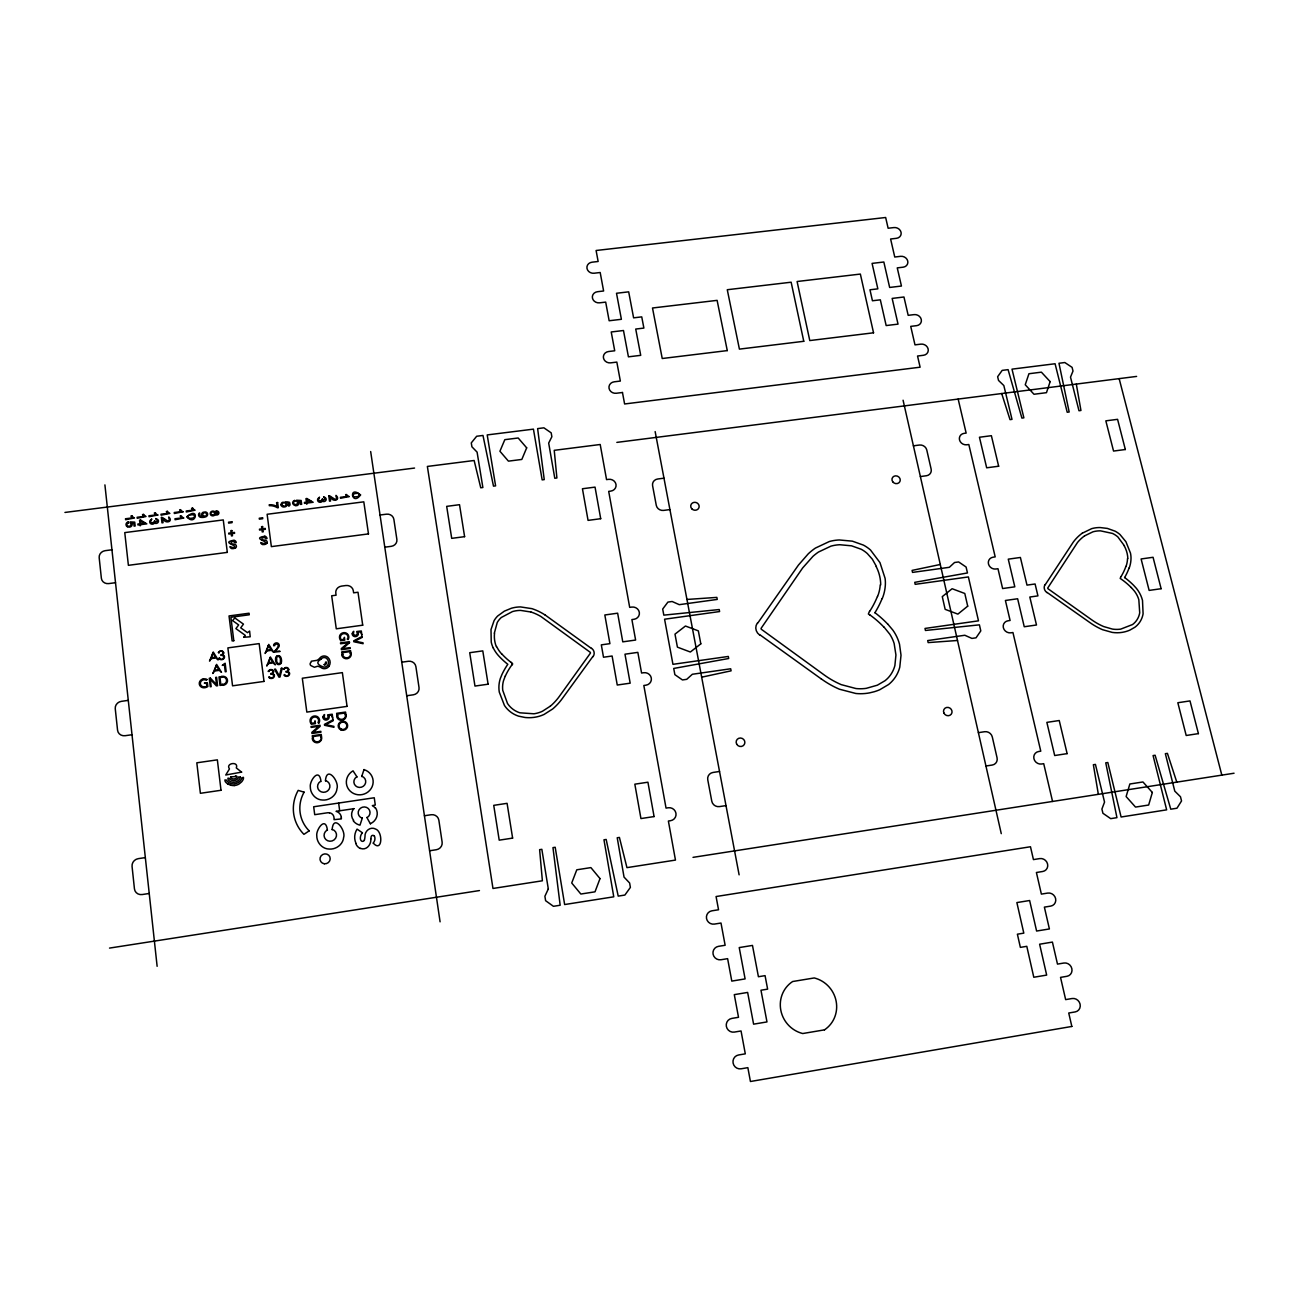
<?xml version="1.0" encoding="UTF-8"?>
<svg xmlns="http://www.w3.org/2000/svg" width="1299" height="1299" viewBox="0 0 1299 1299"><rect width="100%" height="100%" fill="white"/><g stroke="black" fill="none" stroke-linecap="round" stroke-linejoin="round"><path stroke-width="1.5" d="M323.597 496.721L325.27 499.417L323.029 500.115A2.192 2.013 -3.5 0 1 322.461 499.011M352.484 633.571L352.5 633.165A2.533 2.387 -5.9 0 1 352.727 632.434A2.971 2.793 -5.9 0 1 353.766 631.314L353.409 634.35L355.423 635.536L357.387 634.204L356.738 631.509L361.301 630.973L361.901 635.195L360.602 631.85L357.875 632.158M323.24 716.918L323.272 716.496A2.582 2.452 -11.5 0 1 323.5 715.733A3.02 2.874 -11.5 0 1 324.555 714.58L324.182 717.714L326.228 718.915L328.209 717.535L327.64 714.872L332.203 714.206L332.788 718.542L331.505 715.116L328.728 715.457A3.183 3.02 -11.5 0 1 326.812 719.971A3.183 3.02 -11.5 0 1 322.899 716.902M155.912 518.545L157.569 521.208L155.36 522.084A2.241 2.046 -10.9 0 1 154.711 520.867M494.334 633.133L497.241 622.513A21.093 20.021 5.6 0 1 501.349 617.463L512.456 611.585A28.464 27.035 6 0 1 520.623 610.4L530.869 612.008M370.816 838.975C371.319 844.626 366.432 850.78 360.375 848.344M362.356 817.915L359.985 825.157A11.853 11.415 -15.9 0 1 353.247 820.773M361.707 776.526L364.029 769.511M332.138 829.72C333.291 813.353 346.086 830.256 343.634 837.433C343.017 844.48 336.084 849.611 329.215 849.059C322.249 849.01 316.647 842.499 316.777 835.712C315.819 830.029 325.643 815.204 327.429 830.337M325.432 780.926C326.601 764.786 339.445 781.397 336.993 788.59C336.36 795.573 329.443 800.59 322.655 800.038C315.771 799.973 310.185 793.575 310.315 786.837C309.357 781.137 319.229 766.637 320.999 781.511M1120.68 577.129L1120.209 578.445L1121.394 579.24A65.421 59.316 36.1 0 1 1131.234 587.538M505.262 676.081L503.492 680.773A27.003 25.85 6.3 0 0 502.745 690.321L507.487 703.441A23.593 22.586 6 0 0 511.66 708.199A22.684 21.726 6 0 0 519.909 712.81L533.954 713.784A29.747 28.448 6.3 0 0 542.446 711.251L550.24 706.218M242.02 777.744L243.449 777.338L243.433 778.864A10.132 9.58 -19.7 0 1 241.517 781.966L239.195 783.914A10.083 9.531 -19.7 0 1 235.72 785.327L234.21 785.554M1045.273 584.68L1073.347 541.992A51.96 46.683 34.8 0 1 1082.327 533.11M757.577 623.325L798.447 565.065L808.287 553.796A67.175 62.368 27.5 0 1 815.399 548.081L829.347 541.521A44.312 41.097 26.3 0 1 839.284 539.962L852.355 541.163L863.397 545.093A34.001 31.501 26.2 0 1 870.525 550.029L879.975 562.629L885.074 578.299A37.054 34.359 26.5 0 1 885.301 585.605A47.982 44.523 26 0 1 882.265 598.579M592.864 656.498L562.483 698.294A62.596 59.673 4.8 0 1 552.724 708.945L544.037 714.466A34.099 32.621 6.3 0 1 531.177 717.633L529.472 717.681A37.833 36.177 6.3 0 1 524.991 717.47L518.674 716.171A26.142 25.038 6 0 1 511.092 712.355A27.474 26.321 6.1 0 1 509.176 710.829A27.165 26.012 6 0 1 504.434 705.406L499.271 692.075A31.355 30.007 6.4 0 1 500.31 678.533L501.901 674.603A72.89 69.935 10.2 0 1 507.812 664.309A76.04 71.9 8.9 0 1 498.946 656.157A34.359 32.621 6.3 0 1 493.295 647.974M511.838 665.088L512.715 663.968L511.66 662.815M206.914 679.556L206.346 680.254A3.881 3.621 -15.6 0 0 200.501 682.332A3.881 3.621 -15.6 0 0 204.284 686.895M320.95 659.275L321.876 658.333A3.459 3.264 -8.9 0 1 323.289 657.667A3.637 3.426 -8.9 0 1 325.416 657.781A4.027 3.8 -8.9 0 1 326.893 658.707A5.91 5.569 -9 0 1 327.786 665.088A4.027 3.8 -9 0 1 326.406 666.501A3.637 3.426 -9 0 1 324.263 667.069A3.459 3.264 -9 0 1 323.029 666.825C317.93 664.974 315.267 662.425 321.129 659.064M313.173 732.409L320.155 726.336L320.009 725.248L311.029 726.547L311.143 727.408L318.872 726.303M318.872 726.32L311.809 732.409L311.955 733.497L320.95 732.198L320.821 731.337L313.173 732.425M188.258 515.752L189.297 515.265A9.742 8.914 -9.8 0 1 193.6 514.859L194.882 516.352L193.454 517.814A10.051 9.174 -9.4 0 1 189.167 518.285M1082.359 533.158L1091.68 528.644A30.851 27.717 33.9 0 1 1100.156 527.556L1107.365 528.417L1114.997 531.129A23.626 21.206 33.8 0 1 1119.982 534.522L1125.941 541.748L1130.471 553.114A26.045 23.398 34 0 1 1130.991 558.992A33.303 29.942 33.8 0 1 1129.253 567.89M1084.584 535.87L1092.914 531.827A27.588 24.778 33.9 0 1 1100.497 530.853L1112.399 533.402A20.427 18.332 33.8 0 1 1117.871 536.942L1124.431 545.824M309.227 830.824L303.934 834.348A39.279 37.671 -17.3 0 1 298.185 790.377L304.145 792.195M269.461 676.665L268.763 677.282A3.004 2.825 -12.3 0 0 271.215 678.468A2.939 2.76 -12.3 0 0 274.398 675.236M284.66 674.554L283.978 675.155A2.988 2.809 -11.5 0 0 286.413 676.357A2.923 2.744 -11.5 0 0 289.596 673.109M219.531 657.879L218.833 658.479A3.004 2.809 -13.7 0 0 221.285 659.681A2.939 2.744 -13.7 0 0 224.5 656.45M701.671 677.185L731.093 670.836L730.688 668.774L692.351 674.262L686.716 679.328L682.446 679.945L674.863 674.652L673.726 668.449L728.69 658.496L728.301 656.45L672.947 664.325L664.585 619.217L719.597 611.553L719.208 609.54L663.821 615.141L662.685 609.052L667.913 602.087L672.151 601.502L679.263 604.668L717.243 599.424L716.853 597.394L686.944 599.456M940.281 564.48L912.093 570.407L912.531 572.404L949.342 567.306L954.554 562.499L958.63 561.947L966.099 567.03L967.463 572.956L914.74 582.342L915.194 584.339L968.388 576.935L978.488 620.841L925.002 628.44L925.44 630.47L979.414 624.851L980.794 630.892L976.036 637.825L971.912 638.41L964.816 635.26L927.697 640.569L928.152 642.599L957.509 640.488M109.522 948.091L479.445 890.562M693.017 857.356L1234.05 773.23M149.239 893.468L142.208 894.54A7.161 6.722 -29.5 0 1 134.446 888.857L132.06 866.401A7.128 6.69 -28.1 0 1 138.344 858.639L145.342 857.6M429.596 850.764L436.35 849.725A6.836 6.657 -12.1 0 0 442.131 842.109L438.867 820.254A6.82 6.609 -10.3 0 0 431.154 814.733L424.416 815.74M725.995 805.607L719.484 806.598A6.674 6.446 29.8 0 1 711.771 801.158L707.76 779.806A6.657 6.398 27.8 0 1 713.054 772.45L719.532 771.476M985.941 766.004L992.225 765.046A6.625 6.138 39.5 0 0 997.064 757.82L992.306 737.004A6.592 6.122 38.4 0 0 984.642 731.71L978.391 732.652M353.961 808.676L336.068 811.323A8.314 7.989 -18.2 0 1 339.737 813.645A7.209 6.933 -18.1 0 1 341.28 817.201M132.011 734.731L125.126 735.705A6.966 6.479 -20.5 0 1 117.56 730.2L115.254 708.718A6.95 6.43 -19.5 0 1 121.44 701.33L128.276 700.372M406.717 695.744L413.342 694.803A6.69 6.381 -4.1 0 0 419.025 687.561L415.891 666.614A6.674 6.333 -3.6 0 0 408.357 661.272L401.764 662.198M221.772 676.552L218.979 676.941L220.002 685.417L223.006 684.995M221.804 677.331L219.986 677.591L220.83 684.524L222.535 684.281M340.825 640.651L344.803 640.115L344.414 637.322L343.894 639.368L341.215 639.741A4.66 4.384 -6.7 0 1 340.37 637.371A3.783 3.572 -6.7 0 1 345.274 633.733A3.783 3.572 -6.7 0 1 347.418 639.108M115.514 582.699L108.775 583.592A6.804 6.219 -14.4 0 1 101.371 578.282L99.179 557.693A6.787 6.186 -13.7 0 1 105.235 550.662L111.941 549.786M384.78 547.188L391.291 546.327A6.56 6.105 -1.2 0 0 396.877 539.426L393.873 519.34A6.544 6.073 -0.9 0 0 386.517 514.177L380.039 515.005M669.927 509.581L663.659 510.41A6.398 5.927 15.1 0 1 656.271 505.311L652.585 485.664A6.381 5.894 14.6 0 1 657.732 478.99L663.984 478.178M920.374 476.554L926.414 475.743A6.3 5.716 26.2 0 0 931.156 469.183L926.772 449.99A6.284 5.683 25.6 0 0 919.432 445.037L913.408 445.817M64.95 512.439L414.56 468.062M616.846 442.391L1136.609 376.418M131.946 515.914L130.89 516.044A6.901 6.268 -11.3 0 0 132.417 517.879L125.5 518.756L125.613 519.73L134.43 517.976A5.521 5.017 -11.3 0 1 132.027 515.865M143.54 514.42L142.5 514.566A6.885 6.268 -10.9 0 0 144.027 516.385L137.109 517.278L137.223 518.252L146.024 516.482A5.505 5.017 -10.9 0 1 143.637 514.388M155.344 512.926L154.305 513.056A6.868 6.268 -10.4 0 0 155.848 514.891L148.93 515.768L149.044 516.742L157.829 514.989M192.593 508.153L191.554 508.282A6.836 6.251 -9 0 0 193.096 510.117L186.228 510.994L186.342 511.968L195.077 510.215A5.472 5.001 -9 0 1 192.69 508.104M180.317 516.044L181.373 515.898A5.488 5.017 -9.7 0 0 183.825 518.025L175.089 519.73L174.975 518.756L181.86 517.863A6.852 6.268 -9.6 0 1 180.35 516.028M202.904 516.45C199.039 517.83 200.062 513.397 199.608 512.91A2.192 1.997 -9.2 0 0 198.633 514.209L198.585 514.859A3.394 3.118 -9.1 0 0 198.682 515.508A2.777 2.533 -9.1 0 0 200.014 517.067L200.452 517.229A4.206 3.848 -9.1 0 0 201.215 517.392L202.871 517.424A13.851 12.665 -8.8 0 0 204.057 517.278L205.648 516.888A2.955 2.712 -9 0 0 207.531 513.527A2.566 2.338 -9 0 0 206.768 512.52A2.793 2.566 -9 0 0 206.314 512.228A2.695 2.468 -9 0 0 205.534 511.952L203.164 512.244A2.484 2.273 -9 0 0 202.303 512.926A2.76 2.533 -9 0 0 202.011 513.284A2.387 2.176 -9 0 0 201.718 514.177A2.744 2.517 -9 0 0 201.751 514.81A2.484 2.273 -9 0 0 203.115 516.417M322.461 498.848C321.714 502.242 316.388 501.252 319.392 497.16M154.695 520.704C153.607 524.114 148.378 523.124 151.626 518.983M273.813 645.587L274.738 645.635A2.062 1.932 -10.7 0 1 275.209 644.466A1.737 1.624 -10.7 0 1 276.038 643.963C281.185 644.012 276.2 649.938 274.316 651.27L274.446 652.147L280.146 651.367L275.323 651.254L278.327 647.6A14.24 13.315 -10.9 0 0 278.619 647.211A2.89 2.712 -10.7 0 0 277.499 643.021A2.89 2.712 -10.7 0 0 273.586 645.587M297.877 501.284L300.215 501.414L300.621 504.434L301.677 504.304L301.157 500.488L296.578 500.245L296.545 501.17A1.981 1.819 -5 0 1 297 503.996A1.981 1.819 -5 0 1 293.915 503.785A1.981 1.819 -5 0 1 294.873 501.057M131.378 522.945L133.748 523.075L134.089 526.144L135.161 525.998L134.723 522.133L130.079 521.889L130.03 522.847A2.03 1.835 -11.9 0 1 130.42 525.689A2.03 1.835 -11.9 0 1 127.27 525.494A2.03 1.835 -11.9 0 1 128.325 522.718M264.769 536.243C251.08 538.565 269.494 541.163 264.671 543.534A4.546 4.206 -7.4 0 1 263.957 543.648L260.774 542.576A2.598 2.387 -7.5 0 0 262.609 544.508M189.167 518.285L188.647 518.155A1.656 1.51 -9.7 0 1 188.209 515.703M230.524 785.181L227.812 783.963M283.409 669.131L284.221 669.407A1.997 1.884 -11.3 0 1 286.283 667.718A1.997 1.884 -11.3 0 1 288.021 669.764A1.997 1.884 -11.3 0 1 285.829 671.469L285.991 672.086A2.16 2.046 -11.5 0 1 288.687 673.239A2.16 2.046 -11.5 0 1 287.29 675.853A2.16 2.046 -11.5 0 1 284.562 674.587M218.313 652.471L219.141 652.748M268.211 671.242L269.023 671.518A1.997 1.884 -12.2 0 1 271.085 669.829A1.997 1.884 -12.2 0 1 272.822 671.875A1.997 1.884 -12.2 0 1 270.63 673.58M277.986 663.594L279.951 663.318A2.549 2.403 -11.4 0 0 280.438 662.376A5.31 4.985 -11.5 0 0 280.616 661.142M279.074 656.644L278.343 656.417A1.737 1.624 -11.2 0 0 277.775 656.498L277.125 656.921A2.598 2.452 -11.2 0 0 276.622 657.879A5.212 4.904 -11.1 0 0 276.46 659.113M544.898 614.817L591.418 648.428M362.356 832.74L357.063 829.119A15.75 15.215 -17.5 0 0 355.942 843.262M870.086 615.174L868.381 614.005L869.161 612.056A3.702 3.442 28.7 0 1 869.518 611.342M373.381 843.262C382.328 852.891 383.221 831.945 375.72 829.103C370.556 826.164 364.532 830.97 364.987 836.572A22.31 21.482 -19.2 0 1 364.434 839.966M1047.091 592.441L1089.926 622.594A60.598 54.428 35.1 0 0 1102.542 629.69L1112.22 632.402A33.108 29.845 35.7 0 0 1124.609 631.882L1126.103 631.476A36.729 33.092 35.6 0 0 1129.903 630.096L1134.871 627.255A25.363 22.862 36 0 0 1139.986 621.815A26.678 24.048 36 0 0 1141.058 619.932A26.37 23.772 36 0 0 1143.088 613.794L1142.503 600.398A30.445 27.441 35.8 0 0 1136.479 588.447L1133.605 585.297A71.136 64.512 36.1 0 0 1124.577 577.503M347.336 639.059L348.051 639.563A4.628 4.368 -6.7 0 0 348.717 636.185A4.693 4.417 -6.7 0 0 343.423 632.678A4.693 4.417 -6.7 0 0 339.51 637.679A6.446 6.073 -6.6 0 0 340.793 640.667M318.726 723.088L318.011 722.569A3.848 3.653 -12.4 0 0 315.933 717.097A3.848 3.653 -12.4 0 0 311.029 720.864A4.741 4.498 -12.4 0 0 311.76 723.316L314.504 722.894L315.04 720.799L315.43 723.657L311.387 724.225A6.56 6.219 -12.3 0 1 310.104 721.172A4.774 4.53 -12.4 0 1 314.066 716.025A4.774 4.53 -12.4 0 1 319.473 719.597A4.709 4.465 -12.4 0 1 318.807 723.137M759.769 634.691L821.163 678.857M332.252 497.533C340.013 503.249 334.655 494.351 336.181 495.455C340.906 499.904 333.031 502.437 330.888 497.696A3.978 3.67 -3.4 0 0 329.995 497.111L330.547 501.024L329.508 501.154L328.777 495.958M164.876 519.162C172.54 524.958 167.555 515.914 168.935 517.067C173.611 521.76 165.265 524.017 163.414 519.275A4.076 3.718 -10.8 0 0 162.586 518.739L163.041 522.701L161.985 522.847L161.368 517.57M1131.267 587.505L1134.579 591.289A26.207 23.626 35.8 0 1 1138.833 599.732L1139.71 612.803A22.895 20.638 36 0 1 1137.924 618.194A22.018 19.842 36 0 1 1132.533 624.543L1120.728 629.122A28.87 26.029 35.7 0 1 1112.382 629.073L1103.663 626.556A56.994 51.197 35.1 0 1 1091.81 619.899L1047.952 588.707A1.624 1.478 33.7 0 1 1047.773 587.944L1077.488 542.495A46.374 41.665 34.7 0 1 1084.568 535.854M887.704 623.991L892.916 630.194A43.663 40.805 29.7 0 1 899.509 644.19L901.019 655.232L899.785 667.085A37.736 35.252 30.1 0 1 896.781 674.749A38.532 35.999 30.1 0 1 895.076 677.51A36.34 33.953 30.2 0 1 888.548 684.541L879.748 689.737A53.032 49.508 29.2 0 1 874.065 691.782L869.583 692.87A47.511 44.377 29.5 0 1 855.846 693.487L839.398 689.201A87.358 81.139 28.7 0 1 821.195 678.825M884.148 627.222L889.783 634.204A37.541 35.073 29.7 0 1 894.134 643.46L895.937 654.988L894.897 665.494A32.735 30.575 30.1 0 1 892.234 672.2L891.536 673.418A31.501 29.422 30.2 0 1 885.074 680.676L877.361 685.19L866.254 688.34A41.519 38.775 29.6 0 1 856.025 688.551L841.232 684.638A82.178 76.332 28.7 0 1 824.102 674.879L761.263 629.219A2.338 2.192 23.8 0 1 761.052 628.391L802.652 567.955L812.93 556.378A61.15 56.799 27.5 0 1 818.5 552.026L830.97 546.132A39.619 36.745 26.3 0 1 839.852 544.736L851.559 545.824L861.156 549.233A29.309 27.133 26.2 0 1 867.294 553.52L872.392 559.268L876.403 566.445M288.751 503.086L288.833 504.938A2.127 1.948 -5.3 0 1 287.972 505.392L288.881 506.123A2.241 2.062 -5.3 0 0 290.034 504.71L289.791 502.989A2.566 2.354 -5.3 0 0 289.044 502.128L282.403 502.356A2.647 2.436 -5.5 0 0 281.152 504.288L281.169 504.889M226.302 780.033L224.873 779.968L225.198 781.511A10.132 9.58 -19.7 0 0 227.796 783.963M234.729 541.862L231.271 541.488L231.173 543.729A2.858 2.63 -8.8 0 0 231.774 543.875A20.313 18.673 -8.2 0 0 232.83 544.005L234.551 544.249A2.338 2.16 -8.9 0 1 235.346 548.178M357.095 777.046L353.036 770.843A13.412 12.86 -13.5 0 0 350.194 791.123A13.412 12.86 -13.5 0 0 371.124 788.574A13.412 12.86 -13.5 0 0 363.98 769.625M366.821 817.412L370.459 823.988M289.401 673.142L289.287 672.768A1.981 1.851 -11.4 0 0 288.735 672.021A2.403 2.257 -11.5 0 0 287.371 671.518A2.143 2.013 -11.3 0 0 288.378 670.657A1.948 1.835 -11.3 0 0 288.67 669.716L288.67 669.537M1176.797 782.128L1167.411 753.371L1165.349 753.68L1174.783 791.123L1180.482 796.758L1181.538 800.947L1176.959 808.222L1170.772 809.196L1155.12 755.255L1153.074 755.563L1166.648 809.845L1121.102 817.006L1107.82 762.513L1105.758 762.822L1116.945 817.656L1110.71 818.646L1102.932 813.288L1101.909 809.066L1104.54 802.1L1095.43 764.413L1093.368 764.721L1098.353 794.338M1001.691 393.532L1010.021 419.626L1012.002 419.366L1003.835 385.543L998.541 380.445L997.632 376.71L1002.179 370.377L1008.089 369.647L1021.891 418.099L1023.872 417.84L1012.002 369.143L1055.08 363.752L1067.21 412.254L1069.174 412.01L1058.977 363.265L1064.823 362.535L1072.081 367.357L1073.006 371.059L1070.506 377.116L1078.982 410.744L1080.947 410.484L1076.303 384.066M1119.153 378.626L1221.823 775.13M274.219 675.269L274.105 674.879A1.981 1.867 -12.3 0 0 273.553 674.149A2.403 2.273 -12.3 0 0 272.173 673.629A2.143 2.013 -12.2 0 0 273.196 672.785A1.948 1.835 -12.2 0 0 273.488 671.827L273.488 671.648M224.305 656.482L224.256 656.287A1.981 1.851 -13.6 0 0 223.655 655.362A2.387 2.225 -13.7 0 0 222.47 654.875L222.275 654.842A2.16 2.013 -13.5 0 0 223.298 653.998A1.965 1.835 -13.5 0 0 223.607 653.056L223.607 652.877M294.97 501.284L294.727 500.326A2.825 2.598 -5 0 0 294.029 505.051A2.923 2.695 -4.9 0 0 298.153 501.073M958.159 399.069L966.147 433.103L964.15 433.346A6.251 5.634 26.7 0 0 959.49 439.841A6.251 5.634 26.7 0 0 966.829 444.778L968.827 444.518L995.196 556.898L993.167 557.174A6.381 5.813 31.3 0 0 988.458 563.928A6.381 5.813 31.3 0 0 995.943 569.011L997.973 568.718L1002.617 588.544L1014.811 586.823L1008.268 559.155L1020.397 557.466L1026.989 585.118L1035.092 583.982L1037.933 595.884L1029.815 597.037L1036.488 624.998L1024.245 626.751L1017.637 598.758L1005.41 600.479L1010.102 620.484L1008.073 620.776A6.463 5.91 34.1 0 0 1003.348 627.677A6.463 5.91 34.1 0 0 1010.898 632.824L1012.944 632.532L1040.775 751.179L1038.697 751.504A6.609 6.105 40.6 0 0 1033.923 758.697A6.609 6.105 40.6 0 0 1041.636 764.007L1043.714 763.682L1052.563 801.451M903.081 400.222L1001.269 833.649M128.195 521.987L128.406 522.945M655.151 431.593L739.115 874.844M370.67 451.532L440.085 921.835M349.09 496.543L340.533 498.28L340.403 497.306L347.142 496.445A6.706 6.203 -2.1 0 1 345.615 494.627L346.606 494.513A5.375 4.952 -2.1 0 0 349.074 496.591M350.957 653.283L350.584 650.685L341.734 651.903L342.124 654.68M350.145 653.332L349.902 651.643L342.66 652.65L342.887 654.225M345.94 714.694L345.566 712.063L336.636 713.33L337.026 716.155M345.128 714.759L344.885 713.037L337.561 714.077L337.789 715.684M338.633 803.058L339.672 810.706M320.788 737.199L320.561 735.461L313.189 736.517L313.416 738.141M341.296 817.201L341.377 818.094A4.222 4.043 -18 0 1 341.328 818.922L334.005 819.669A6.511 6.251 -18.6 0 0 334.054 818.532L333.973 817.607A6.154 5.91 -18.5 0 0 333.047 814.976A5.716 5.488 -18.5 0 0 329.361 812.768M312.637 738.611L312.263 735.77L321.243 734.471L321.616 737.134A4.839 4.595 -13.3 0 1 317.8 742.703A4.839 4.595 -13.3 0 1 312.28 738.644M206.866 686.132L206.557 683.55L204.365 683.095L207.385 682.673L207.856 686.489A6.609 6.17 -15.5 0 1 204.576 687.756A4.806 4.498 -15.6 0 1 199.299 684.118A4.806 4.498 -15.6 0 1 203.261 678.906M183.11 511.741L174.358 513.495L174.245 512.52L181.129 511.644A6.852 6.251 -9.5 0 1 179.619 509.793L180.626 509.679A5.488 5.001 -9.5 0 0 183.078 511.79M104.91 484.884L157.13 966.31M1124.268 545.889A30.023 26.987 33.9 0 1 1127.841 558.538M1125.908 566.413A67.727 61.037 32.5 0 1 1120.988 576.675M1127.516 558.521A29.78 26.759 33.8 0 1 1126.006 566.461M1046.962 592.62A6.154 5.586 33.7 0 1 1045.094 584.55M1129.156 567.842A73.978 66.687 32.4 0 1 1124.609 577.584M876.159 566.543A43.257 40.139 26.1 0 1 880.706 584.94M870.151 615.093A94.681 89.209 29.3 0 1 884.083 627.287M877.426 596.436A97.587 90.686 22.9 0 1 869.632 611.407M880.235 584.907A42.883 39.798 26 0 1 877.572 596.501M759.574 634.967A8.898 8.362 23.9 0 1 757.317 623.147M882.135 598.514A106.599 99.065 22.7 0 1 874.909 612.738M874.86 612.625A102.962 97.035 29.3 0 1 887.655 624.023M591.532 648.266A6.3 5.992 11.6 0 1 593.075 656.644M544.866 614.849A53.649 51.083 5.3 0 0 531.973 608.663L520.526 606.925A31.842 30.234 6 0 0 511.384 608.257L504.369 611.147L497.696 615.986A24.389 23.138 5.6 0 0 494.042 620.743L491.006 629.56L491.233 642.047A26.889 25.542 5.7 0 0 493.263 647.99M496.299 646.61A30.965 29.406 6.4 0 1 494.529 633.149M530.869 611.975A47.868 45.579 5.4 0 1 540.904 616.505L590.282 652.325A1.672 1.591 11.7 0 1 590.428 653.121L559.463 696.248A58.877 56.133 4.8 0 1 550.273 706.25M505.311 676.113A67.061 64.333 10 0 1 511.774 665.056M511.205 662.376A2.647 2.533 4.7 0 1 511.579 662.734M511.14 662.441A69.626 65.859 8.7 0 1 501.69 653.803M501.593 653.868A30.705 29.146 6.3 0 1 496.624 646.496M374.421 836.004A6.836 6.609 -17.8 0 1 373.17 843.067M374.226 836.069A1.672 1.624 -17.3 0 0 371.189 836.637A19.193 18.576 -16.3 0 0 370.832 838.975M360.31 848.491A9.125 8.817 -18.3 0 1 355.731 843.36M362.405 832.773A8.297 8.021 -17.7 0 0 360.391 838.878A4.433 4.287 -18 0 0 361.154 840.664A1.851 1.786 -18.3 0 0 363.038 841.297A1.916 1.851 -18.3 0 0 364.386 839.95M309.178 830.873A34.553 33.141 -17.2 0 1 304.096 792.163M329.345 812.833A6.527 6.268 -18.5 0 0 327.559 812.768L314.715 814.684L313.676 806.76L374.258 797.765L375.281 805.023L372.358 805.607A10.067 9.694 -15.6 0 1 375.281 808.205M361.804 776.266A5.959 5.732 -13.5 0 1 364.808 784.71A5.959 5.732 -13.5 0 1 355.536 785.781A5.959 5.732 -13.5 0 1 356.722 776.851M332.235 829.412A6.251 6.008 -19.9 0 1 335.597 838.245A6.251 6.008 -19.9 0 1 325.854 839.544A6.251 6.008 -19.9 0 1 327.088 830.093M362.259 818.191A5.959 5.748 -15.7 0 1 359.044 809.78A5.959 5.748 -15.7 0 1 368.283 808.514A5.959 5.748 -15.7 0 1 367.276 817.509M353.669 820.448A9.759 9.402 -16 0 1 353.831 808.579M375.622 807.978A11.155 10.749 -15.6 0 1 370.524 823.598M325.562 780.618A6.219 5.943 -16.2 0 1 329.037 789.321A6.219 5.943 -16.2 0 1 319.359 790.669A6.219 5.943 -16.2 0 1 320.561 781.316M321.129 737.118A4.011 3.816 -13.3 0 1 317.67 741.81A4.011 3.816 -13.3 0 1 313.205 738.157M277.726 663.757A7.388 6.95 -11 0 1 276.703 659.145M279.317 656.498A7.145 6.706 -11.5 0 1 280.373 661.11M281.169 662.993A5.115 4.806 -11.4 0 0 281.51 661.548A10.051 9.434 -11.7 0 0 281.104 658.138A5.293 4.969 -11.4 0 0 280.454 656.791A3.053 2.874 -11.2 0 0 279.415 655.898A2.176 2.046 -11.2 0 0 278.376 655.686A3.15 2.955 -11.2 0 0 277.564 655.8L277.385 655.849A2.111 1.981 -11.2 0 0 276.606 656.287M281.152 662.993A3.004 2.825 -11.4 0 1 280.47 663.968A2.127 1.997 -11.3 0 1 279.691 664.39L279.317 664.503A3.264 3.069 -11.3 0 1 278.7 664.568L278.522 664.568A2.127 1.997 -11.4 0 1 277.661 664.357A3.004 2.825 -11.3 0 1 276.638 663.464A5.164 4.839 -11.2 0 1 275.973 662.117A10.457 9.824 -10.8 0 1 275.567 658.707A4.092 3.848 -11.1 0 1 276.541 656.239M283.62 669.196A2.728 2.566 -11.3 0 1 288.865 669.505M268.422 671.307A2.728 2.566 -12.2 0 1 273.683 671.615M270.76 674.116A2.176 2.046 -12.4 0 1 273.488 675.366A2.176 2.046 -12.4 0 1 272.076 677.981A2.176 2.046 -12.4 0 1 269.364 676.698M221.739 677.023A4.027 3.767 -14.8 0 1 226.529 680.189A4.027 3.767 -14.8 0 1 222.535 684.476M221.739 676.373A4.839 4.53 -14.8 0 1 227.471 680.059A4.839 4.53 -14.8 0 1 223.022 685.336M203.277 678.971A4.741 4.433 -15.6 0 1 206.963 679.491M206.898 686.148A4.774 4.465 -15.6 0 1 204.284 686.976M218.979 652.731A2.013 1.867 -13.5 0 1 221.22 651.059A2.013 1.867 -13.5 0 1 222.941 653.105A2.013 1.867 -13.5 0 1 220.733 654.81L220.879 655.427A2.176 2.03 -13.7 0 1 223.574 656.58A2.176 2.03 -13.7 0 1 222.145 659.178A2.176 2.03 -13.7 0 1 219.434 657.911M218.541 652.536A2.744 2.549 -13.5 0 1 223.801 652.845M234.388 785.522A10.083 9.531 -19.7 0 1 230.702 785.164M226.643 780.553A10.36 9.791 -19.6 0 0 227.455 781.511A8.687 8.216 -19.7 0 0 241.273 779.497A10.36 9.791 -19.7 0 0 241.809 778.345M346.135 714.661A4.806 4.563 -10.5 0 1 342.173 720.231A4.806 4.563 -10.5 0 1 336.668 716.187M345.453 714.677A3.994 3.8 -10.5 0 1 342.043 719.337A3.994 3.8 -10.5 0 1 337.594 715.7M329.118 666.046A7.518 7.096 -9 0 0 327.933 657.424A5.667 5.342 -8.9 0 0 325.87 656.255A5.212 4.92 -8.9 0 0 323.402 656.044L322.444 656.255A4.92 4.644 -8.9 0 0 320.788 657.132L320.09 657.781A19.03 17.877 -9.3 0 1 319.083 658.869A8.573 8.07 -9.1 0 1 317.93 659.762A3.816 3.588 -9.2 0 1 316.599 660.395L311.37 661.207A1.624 1.526 -9.6 0 0 311.094 662.311A2.127 2.013 -9.7 0 0 311.581 665.932L314.407 667.264L317.394 666.29A3.816 3.605 -9.7 0 1 318.84 666.533A13.428 12.681 -10.3 0 1 321.454 667.832L322.298 668.287A4.936 4.644 -9 0 0 324.133 668.676A5.716 5.391 -9 0 0 325.432 668.563A5.212 4.92 -9 0 0 327.186 667.897A5.667 5.342 -9 0 0 329.102 666.046M328.858 495.666A5.618 5.18 -3.4 0 1 332.041 497.679M322.655 500.618A2.614 2.419 -3.8 0 1 318.255 501.56A2.614 2.419 -3.8 0 1 319.505 497.549M323.63 497.16A2.387 2.208 -3.6 0 1 326 500.196A2.387 2.208 -3.6 0 1 321.973 500.813M280.974 504.921A2.971 2.728 -5.5 0 0 285.017 506.805L285.325 506.789A2.647 2.436 -5.5 0 0 286.413 506.058A2.793 2.566 -5.5 0 0 286.706 505.652A2.387 2.192 -5.5 0 0 286.982 504.515M285.52 502.34A2.647 2.436 -5.5 0 1 286.998 504.434M285.601 502.632A4.319 3.978 -5.4 0 1 288.865 502.892M154.857 522.49A2.679 2.452 -11.1 0 1 150.359 523.448A2.679 2.452 -11.1 0 1 151.739 519.389M155.945 518.983A2.452 2.225 -10.9 0 1 158.283 522.068A2.452 2.225 -10.9 0 1 154.159 522.685M157.796 515.037A5.505 5.017 -10.5 0 1 155.442 512.878M127.351 526.761A2.89 2.63 -11.9 0 1 128.179 521.922M131.654 522.734A3.004 2.728 -11.9 0 1 127.432 526.696M161.466 517.278A5.748 5.245 -10.9 0 1 164.648 519.308M214.741 512.017A2.225 2.03 -8.5 0 1 217.956 511.303A2.225 2.03 -8.5 0 1 218.346 514.29A2.225 2.03 -8.5 0 1 215.066 514.436M215.228 514.404A2.614 2.387 -8.7 0 1 211.38 515.492A2.614 2.387 -8.7 0 1 210.974 511.855A2.614 2.387 -8.7 0 1 214.952 512.001M234.729 541.862A2.663 2.452 -8.8 0 1 235.119 542.738L236.239 542.544A3.02 2.777 -8.8 0 0 233.999 540.222C220.229 542.69 238.675 545.077 233.852 547.561A4.563 4.206 -8.8 0 1 233.138 547.675L229.939 546.603A2.598 2.403 -8.9 0 0 231.774 548.535M235.265 547.983A4.384 4.043 -8.9 0 1 231.79 548.47M264.785 536.211A3.004 2.777 -7.4 0 1 267.026 538.533L265.922 538.728A2.663 2.452 -7.4 0 0 265.516 537.851L262.057 537.477L261.976 539.718A2.842 2.63 -7.4 0 0 262.593 539.864A20.232 18.641 -6.8 0 0 263.632 539.994L265.337 540.238A2.338 2.16 -7.4 0 1 267.058 543.161M262.625 544.443A4.368 4.027 -7.4 0 0 266.084 543.956A2.387 2.208 -7.4 0 0 266.928 543.112M357.923 632.142A3.134 2.939 -5.9 0 1 356.007 636.559A3.134 2.939 -5.9 0 1 352.143 633.555M351.152 653.235A4.758 4.482 -7.3 0 1 347.223 658.69A4.758 4.482 -7.3 0 1 341.783 654.712M350.486 653.251A3.946 3.735 -7.3 0 1 347.093 657.814A3.946 3.735 -7.3 0 1 342.676 654.225M240.412 777.078L238.724 776.916A14.321 13.51 -19.8 0 1 238.399 777.679L238.302 777.89A5.18 4.887 -19.7 0 1 229.988 779.156L229.988 779.173A11.269 10.652 -19.3 0 1 229.29 778.28L227.926 778.166L228.056 779.562A6.657 6.284 -19.7 0 0 230.199 781.446A7.421 7.015 -19.6 0 0 231.125 781.852A6.804 6.43 -19.7 0 0 233.609 782.274A7.177 6.771 -19.7 0 0 235.557 781.982A6.804 6.43 -19.7 0 0 237.392 781.17A7.421 7.015 -19.7 0 0 238.594 780.212A6.69 6.316 -19.7 0 0 240.38 777.322L240.412 777.192M243.79 637.273L250.204 636.786L249.619 631.038L247.492 632.662L240.721 627.823L243.449 624.137L234.794 617.918L232.586 620.597L238.659 624.933L235.898 628.602L245.284 635.357L243.79 637.224M186.78 516.71C196.003 527.524 200.095 505.441 186.78 516.71M324.165 664.666L324.636 665.072A1.64 1.543 -9 0 0 325.627 664.585L325.74 664.455A2.825 2.663 -9 0 0 326.309 663.286A4.254 4.011 -9.1 0 0 326.341 662.035L325.513 662.149A3.345 3.15 -9.1 0 1 325.351 663.497L324.165 664.617M359.661 494.822L358.28 496.348A9.84 9.077 -1.8 0 1 354.091 496.786L352.614 495.309L354.14 493.815A9.531 8.817 -2 0 1 358.362 493.425L359.661 494.822M360.554 494.935C351.834 506.967 348.035 484.381 360.554 494.935M215.39 512.861C219.076 517.213 217.615 508.088 215.39 512.861M230.686 776.948L230.784 777.419A3.248 3.069 -19.7 0 0 231.985 778.556A3.556 3.361 -19.7 0 0 236.207 777.955A3.101 2.939 -19.7 0 0 237.067 776.493L235.736 775.665A1.9 1.786 -19.6 0 0 235.395 776.12A6.901 6.511 -19.7 0 1 235.151 776.607L230.686 776.867M241.598 772.126L225.75 775L229.468 768.911C225.1 763.033 239.081 761.003 236.304 767.92L241.598 772.126M281.315 668.287L279.366 676L275.485 669.099L274.495 669.229L279.009 677.185L279.967 677.055L282.289 668.157L281.315 668.287M268.406 663.545L266.717 666.03L270.387 656.985L275.307 664.844L273.017 662.912L268.406 663.545M1152.343 792.455L1148.657 805.023L1135.521 807.085L1126.119 796.547L1129.854 783.995L1142.941 781.966L1152.343 792.455M266.782 650.961L265.093 653.446L268.763 644.418L273.667 652.26L271.394 650.328L266.782 650.961M268.422 645.424L267.026 650.149L270.955 649.597L268.422 645.424M270.03 657.992L268.649 662.717L272.579 662.181L270.03 657.992M211.217 658.609L209.512 661.094L213.263 652.033L218.151 659.908L215.878 657.976L211.217 658.609M214.562 671.015L212.857 673.499L216.608 664.406L221.496 672.297L219.222 670.365L214.562 671.015M216.251 665.413L214.822 670.17L218.784 669.618L216.251 665.413M212.906 653.056L211.477 657.781L215.439 657.245L212.906 653.056M548.308 888.922L544.898 896.261L545.612 900.694L553.439 906.312L560.161 905.241L552.968 847.614L555.193 847.273L564.643 904.542L613.761 896.813L603.97 839.787L606.178 839.463L618.21 896.115L624.884 895.06L630.388 887.412L629.625 882.995L624.04 877.101L617.22 837.758L619.412 837.433L626.946 867.635L675.464 860.084L668.384 821.033L670.576 820.692A6.69 6.495 26.1 0 0 675.951 813.239A6.69 6.495 26.1 0 0 668.222 807.767L666.046 808.108L643.833 685.482L645.993 685.174A6.56 6.268 17 0 0 651.302 678.029A6.56 6.268 17 0 0 643.736 672.72L641.576 673.028L637.841 652.374L624.981 654.193L630.177 683.177L617.252 685.028L612.105 656.011L603.499 657.229L601.323 644.856L609.913 643.654L604.831 614.979L617.642 613.193L622.773 641.852L635.617 640.05L631.899 619.574L634.042 619.282A6.511 6.154 14.7 0 0 639.319 612.3A6.511 6.154 14.7 0 0 631.817 607.071L629.69 607.364L608.695 491.379L610.79 491.103A6.398 5.927 12 0 0 616.002 484.397A6.398 5.927 12 0 0 608.646 479.331L606.552 479.607L600.203 444.502L554.235 450.331L556.898 477.983L554.787 478.259L548.681 443.073L551.864 436.724L551.182 432.843L543.891 427.826L537.624 428.605L544.249 479.607L542.154 479.883L533.434 429.141L487.206 434.921L495.601 485.875L493.49 486.151L482.984 435.457L476.668 436.253L471.277 442.894L471.91 446.791L477.09 452.133L482.871 487.515L480.744 487.791L474.135 460.496L427.371 466.438L492.971 888.467L542.381 880.787L539.621 849.66L541.845 849.319L548.308 888.922M1050.144 381.614L1046.474 392.671L1033.988 394.263L1025.236 384.764L1028.938 373.739L1041.392 372.163L1050.144 381.614M600.008 878.595L595.007 891.828L580.848 894.037L571.722 882.995L576.788 869.794L590.899 867.602L600.008 878.595M526.68 447.846L521.825 459.44L508.429 461.145L499.92 451.24L504.824 439.663L518.187 437.99L526.68 447.846M224.354 664.406L222.259 665.413L225.149 663.221L226.172 671.648L225.263 671.778L224.354 664.406M349.48 642.745L342.627 648.639L350.162 647.616L350.275 648.461L341.426 649.695L341.28 648.623L348.213 642.729L340.614 643.752L340.484 642.908L349.334 641.69L349.48 642.745M967.706 606.162L957.883 614.118L945.152 609.345L942.278 596.631L952.118 588.723L964.8 593.481L967.706 606.162M700.811 643.849L690.354 652.017L677.412 647.146L674.993 634.139L685.45 626.021L698.342 630.859L700.811 643.849M332.966 719.841L324.458 724.371L324.588 725.297L333.989 727.278L333.859 726.352L325.708 724.68L333.096 720.783L332.966 719.841M362.08 636.461L353.701 640.845L353.831 641.738L363.103 643.703L362.989 642.794L354.936 641.154L362.21 637.371L362.08 636.461M1071.837 1026.454L750.432 1081.499L747.851 1067.648L741.112 1068.801A7.031 6.82 65.6 0 1 733.091 1063.037A7.031 6.82 65.6 0 1 738.563 1054.983L745.301 1053.846L741.047 1030.968L734.325 1032.088A6.966 6.787 60.9 0 1 726.352 1026.372A6.966 6.787 60.9 0 1 731.808 1018.416L738.514 1017.296L734.292 994.644L747.639 992.436L753.599 1024.164L766.978 1021.923L760.97 990.228L767.628 989.14L765.062 975.646L758.421 976.734L752.478 945.428L739.228 947.572L745.106 978.91L731.792 981.102L727.619 958.662L720.961 959.75A6.868 6.69 49.3 0 1 713.07 954.115A6.868 6.69 49.3 0 1 718.493 946.338L725.134 945.266L720.994 923.037L714.369 924.092A6.82 6.641 43.1 0 1 706.526 918.523A6.82 6.641 43.1 0 1 711.917 910.81L718.542 909.771L716.074 896.537L1030.48 846.753L1033.436 859.597L1039.768 858.59A6.755 6.268 46.2 0 1 1047.579 864.03A6.755 6.268 46.2 0 1 1042.74 871.483L1036.407 872.506L1041.376 894.102L1047.741 893.079A6.804 6.316 48.2 0 1 1055.6 898.551A6.804 6.316 48.2 0 1 1050.745 906.101L1044.38 907.124L1049.397 928.947L1036.602 931.042L1029.636 900.516L1016.873 902.578L1023.807 933.137L1017.393 934.192L1020.365 947.377L1026.795 946.321L1033.793 977.254L1046.669 975.094L1039.622 944.211L1052.417 942.084L1057.483 964.102L1063.897 963.03A6.901 6.398 52.2 0 1 1071.837 968.599A6.901 6.398 52.2 0 1 1066.966 976.296L1060.536 977.384L1065.651 999.613L1072.097 998.525A6.966 6.446 54.1 0 1 1080.086 1004.127A6.966 6.446 54.1 0 1 1075.182 1011.921L1068.736 1013.009L1071.837 1026.454M824.459 1029.863L802.733 1033.533A28.935 27.864 56.4 0 1 780.829 1010.313A28.935 27.864 56.4 0 1 792.634 981.524L814.246 977.952A28.935 27.864 56.4 0 1 836.118 1001.091A28.935 27.864 56.4 0 1 824.459 1029.863M512.618 838.115L499.206 840.161L493.734 805.348L507.081 803.334L512.618 838.115M654.079 816.568L640.943 818.565L634.838 784.174L647.925 782.209L654.079 816.568M1067.129 753.631L1054.691 755.531L1046.864 722.374L1059.237 720.523L1067.129 753.631M1198.409 733.626L1186.198 735.494L1177.836 702.743L1189.998 700.908L1198.409 733.626M221.009 790.279L200.387 793.299L196.815 762.805L217.355 759.85L221.009 790.279M347.06 706.38L306.824 712.096L302.31 678.224L342.368 672.622L347.06 706.38M488.099 684.2L474.963 686.067L469.718 652.699L482.79 650.88L488.099 684.2M1161.127 588.707L1149.144 590.412L1141.107 558.96L1153.057 557.287L1161.127 588.707M210.389 678.143L209.253 678.305L210.276 686.765L211.185 686.651L210.308 679.361L216.462 685.904L217.615 685.742L216.592 677.282L215.666 677.412L216.543 684.622L210.389 678.143M264.006 681.423L232.553 685.823L227.877 647.892L259.167 643.606L264.006 681.423M233.804 640.716L232.131 640.943L229.03 615.937L249.067 613.225L249.262 614.784L230.897 617.269L233.804 640.716M362.713 625.192L336.279 628.813L331.683 595.786L336.084 595.202L335.792 593.14A6.641 6.219 -5.2 0 1 341.507 586.109L345.891 585.524A6.641 6.219 -5 0 1 353.328 590.785L353.62 592.831L358.004 592.247L362.713 625.192M464.604 536.666L451.711 538.354L446.677 506.366L459.521 504.694L464.604 536.666M600.706 518.707L588.057 520.379L582.439 488.749L595.039 487.125L600.706 518.707M998.655 466.227L986.672 467.802L979.446 437.243L991.381 435.701L998.655 466.227M1125.34 449.519L1113.552 451.062L1105.839 420.844L1117.578 419.333L1125.34 449.519M227.325 552.384L128.39 565.325L124.769 532.606L223.266 519.925L227.325 552.384M368.478 533.905L271.361 546.619L267.123 514.274L363.801 501.836L368.478 533.905M231.872 521.76L228.527 522.198L228.656 523.124L231.985 522.685L231.872 521.76M262.577 517.814L259.248 518.236L259.378 519.162L262.69 518.723L262.577 517.814M231.807 530.528L230.8 530.658L231.076 532.85L228.689 533.175L228.803 534.051L231.19 533.743L231.466 535.935L232.472 535.805L232.196 533.613L234.583 533.304L234.47 532.411L232.083 532.72L231.807 530.528M262.56 526.55L261.554 526.68L261.846 528.872L259.459 529.18L259.573 530.057L261.96 529.748L262.236 531.941L263.242 531.811L262.95 529.619L265.337 529.31L265.223 528.433L262.836 528.742L262.56 526.55M167.376 511.368L166.337 511.497A6.868 6.268 -10 0 0 167.88 513.332L160.979 514.209L161.092 515.183L169.86 513.43A5.488 5.017 -10 0 1 167.474 511.319M306.937 498.524L305.947 498.654L306.418 502.161L304.388 502.421L304.518 503.395L306.564 503.135L306.71 504.191L307.554 503.005L313.156 502.275L306.937 498.524M140.568 520.055L139.561 520.185L139.967 523.757L137.873 524.017L137.986 524.991L140.065 524.731L140.195 525.803L141.088 524.601L146.819 523.87L140.568 520.055M277.613 502.534L276.573 502.664L277.093 506.578A12.276 11.301 -6.4 0 0 269.202 504.775L269.331 505.701A11.139 10.246 -6.4 0 1 271.751 505.766A13.656 12.584 -6.5 0 1 277.466 507.795L278.311 507.698L277.613 502.534M311.273 501.544L307.425 502.031L307.067 499.482L311.273 501.544M144.92 523.124L140.974 523.627L140.682 521.029L144.92 523.124M622.465 392.493L616.278 393.256A6.3 5.748 11.7 0 1 609.036 388.304A6.3 5.748 11.7 0 1 614.167 381.825L620.354 381.062L616.83 362.096L610.66 362.859A6.268 5.699 11.4 0 1 603.45 357.939A6.268 5.699 11.4 0 1 608.565 351.526L614.719 350.779L611.228 331.976L623.488 330.514L628.424 356.835L640.716 355.341L635.731 329.053L643.882 328.079L641.738 316.875L633.603 317.849L628.684 291.837L616.505 293.265L621.393 319.294L609.15 320.756L605.691 302.115L599.57 302.829A6.219 5.586 10.8 0 1 592.425 297.991A6.219 5.586 10.8 0 1 597.508 291.707L603.613 290.992L600.187 272.514L594.098 273.228A6.186 5.537 10.5 0 1 586.986 268.406A6.186 5.537 10.5 0 1 592.068 262.187L598.141 261.489L596.095 250.496L885.658 217.501L888.126 228.234L893.972 227.569A6.057 5.326 20.6 0 1 901.051 232.277A6.057 5.326 20.6 0 1 896.456 238.318L890.611 239L894.751 257.023L900.629 256.325A6.089 5.375 21.2 0 1 907.741 261.067A6.089 5.375 21.2 0 1 903.13 267.188L897.252 267.87L901.441 286.04L889.653 287.452L883.84 262.008L872.084 263.388L877.848 288.849L869.973 289.791L872.441 300.767L880.332 299.825L886.162 325.562L898.031 324.133L892.153 298.413L903.958 297L908.18 315.332L914.09 314.618A6.138 5.456 22.6 0 1 921.267 319.424A6.138 5.456 22.6 0 1 916.639 325.659L910.729 326.374L914.983 344.868L920.91 344.138A6.17 5.505 23.4 0 1 928.136 348.976A6.17 5.505 23.4 0 1 923.475 355.276L917.549 356.023L920.114 367.195L624.608 403.973L622.465 392.493M727.278 350.6L662.23 358.508L652.504 307.993L717.113 300.361L727.278 350.6M803.772 341.296L739.407 349.122L727.278 289.726L791.14 282.208L803.772 341.296M873.545 332.804L809.78 340.565L797.099 281.51L860.36 274.073L873.545 332.804M324.344 863.77A5.147 4.952 -22.4 0 0 329.849 856.885A5.147 4.952 -22.4 0 0 321.097 855.846A5.147 4.952 -22.4 0 0 324.344 863.77M943.853 712.94A4.368 4.076 35.9 0 0 951.209 714.255A4.368 4.076 35.9 0 0 948.27 707.435A4.368 4.076 35.9 0 0 943.853 712.94M736.728 744.246A4.4 4.206 27.6 0 0 744.278 744.538A4.4 4.206 27.6 0 0 740.527 738.011A4.4 4.206 27.6 0 0 736.728 744.246M691.782 508.802A4.254 3.946 16.9 0 0 698.959 507.682A4.254 3.946 16.9 0 0 694.072 502.356A4.254 3.946 16.9 0 0 691.782 508.802M892.722 481.767A4.206 3.832 25.4 0 0 899.866 481.637A4.206 3.832 25.4 0 0 895.725 475.84A4.206 3.832 25.4 0 0 892.722 481.767M341.085 730.006A4.774 4.546 -11 0 0 347.629 725.102A4.774 4.546 -11 0 0 340.013 722.212A4.774 4.546 -11 0 0 341.085 730.006M341.426 729.242A3.913 3.718 -11 0 0 346.784 725.215A3.913 3.718 -11 0 0 340.549 722.861A3.913 3.718 -11 0 0 341.426 729.242M283.198 506.123A1.948 1.786 -5.5 0 0 285.959 504.304A1.948 1.786 -5.5 0 0 282.922 503.038A1.948 1.786 -5.5 0 0 283.198 506.123M203.943 516.174A1.948 1.786 -9 0 0 206.622 514.209A1.948 1.786 -9 0 0 203.488 513.105A1.948 1.786 -9 0 0 203.943 516.174M212.029 515.086A1.835 1.689 -8.7 0 0 214.562 513.235A1.835 1.689 -8.7 0 0 211.623 512.196A1.835 1.689 -8.7 0 0 212.029 515.086"/></g></svg>
